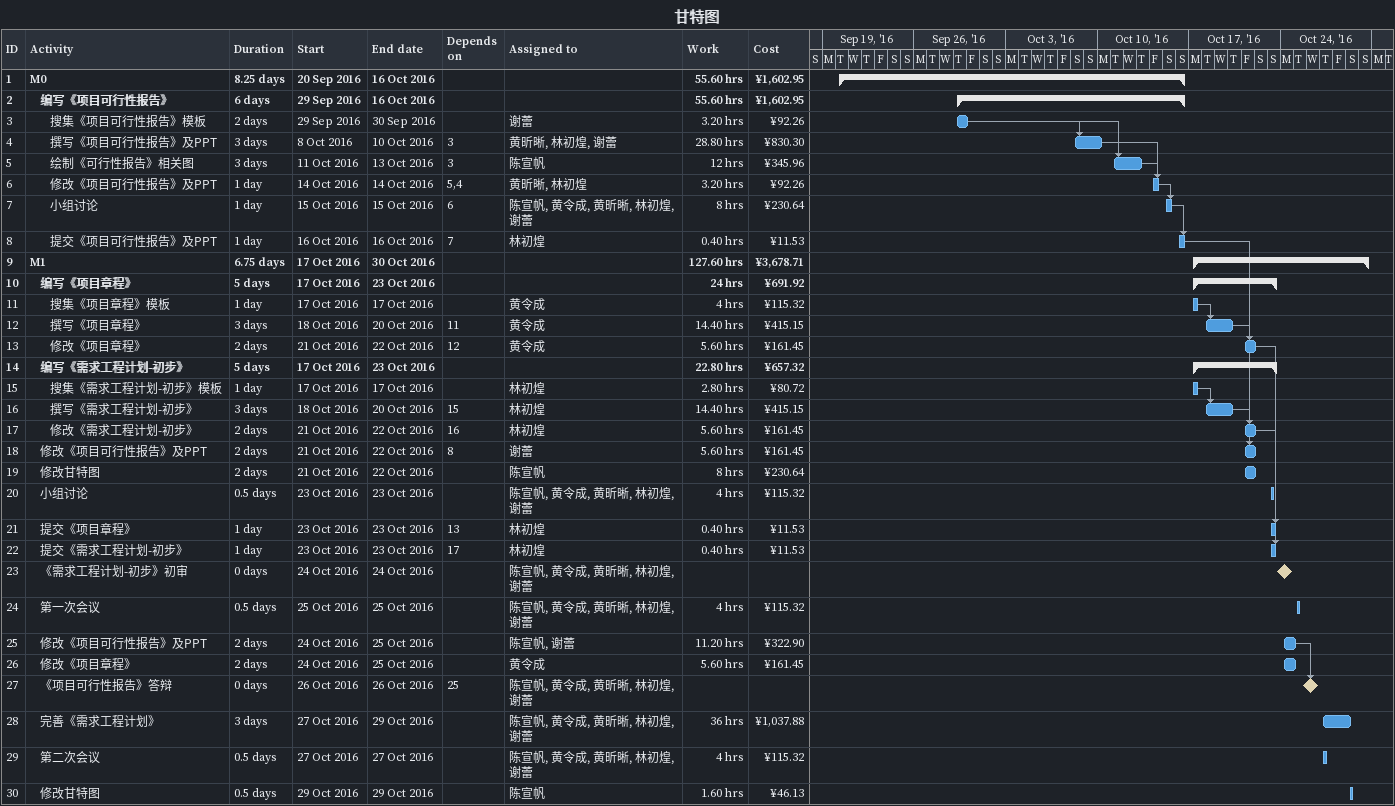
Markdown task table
甘特图

| ID | Level | Task | Duration | Start | Finish | Predecessors | Resources | Work (h) | Cost (¥) |
|---|---|---|---|---|---|---|---|---|---|
| 1 | 1 | **M0** | 8.25d | 2016-09-20 | 2016-10-16 |  |  | 55.60 | 1602.95 |
| 2 | 2 | **编写《项目可行性报告》** | 6d | 2016-09-29 | 2016-10-16 |  |  | 55.60 | 1602.95 |
| 3 | 3 | 搜集《项目可行性报告》模板 | 2d | 2016-09-29 | 2016-09-30 |  | 谢蕾 | 3.20 | 92.26 |
| 4 | 3 | 撰写《项目可行性报告》及PPT | 3d | 2016-10-08 | 2016-10-10 | 3 | 黄昕晰, 林初煌, 谢蕾 | 28.80 | 830.30 |
| 5 | 3 | 绘制《可行性报告》相关图 | 3d | 2016-10-11 | 2016-10-13 | 3 | 陈宣帆 | 12 | 345.96 |
| 6 | 3 | 修改《项目可行性报告》及PPT | 1d | 2016-10-14 | 2016-10-14 | 5, 4 | 黄昕晰, 林初煌 | 3.20 | 92.26 |
| 7 | 3 | 小组讨论 | 1d | 2016-10-15 | 2016-10-15 | 6 | 陈宣帆, 黄令成, 黄昕晰, 林初煌, 谢蕾 | 8 | 230.64 |
| 8 | 3 | 提交《项目可行性报告》及PPT | 1d | 2016-10-16 | 2016-10-16 | 7 | 林初煌 | 0.40 | 11.53 |
| 9 | 1 | **M1** | 6.75d | 2016-10-17 | 2016-10-30 |  |  | 127.60 | 3678.71 |
| 10 | 2 | **编写《项目章程》** | 5d | 2016-10-17 | 2016-10-23 |  |  | 24 | 691.92 |
| 11 | 3 | 搜集《项目章程》模板 | 1d | 2016-10-17 | 2016-10-17 |  | 黄令成 | 4 | 115.32 |
| 12 | 3 | 撰写《项目章程》 | 3d | 2016-10-18 | 2016-10-20 | 11 | 黄令成 | 14.40 | 415.15 |
| 13 | 3 | 修改《项目章程》 | 2d | 2016-10-21 | 2016-10-22 | 12 | 黄令成 | 5.60 | 161.45 |
| 14 | 2 | **编写《需求工程计划-初步》** | 5d | 2016-10-17 | 2016-10-23 |  |  | 22.80 | 657.32 |
| 15 | 3 | 搜集《需求工程计划-初步》模板 | 1d | 2016-10-17 | 2016-10-17 |  | 林初煌 | 2.80 | 80.72 |
| 16 | 3 | 撰写《需求工程计划-初步》 | 3d | 2016-10-18 | 2016-10-20 | 15 | 林初煌 | 14.40 | 415.15 |
| 17 | 3 | 修改《需求工程计划-初步》 | 2d | 2016-10-21 | 2016-10-22 | 16 | 林初煌 | 5.60 | 161.45 |
| 18 | 2 | 修改《项目可行性报告》及PPT | 2d | 2016-10-21 | 2016-10-22 | 8 | 谢蕾 | 5.60 | 161.45 |
| 19 | 2 | 修改甘特图 | 2d | 2016-10-21 | 2016-10-22 |  | 陈宣帆 | 8 | 230.64 |
| 20 | 2 | 小组讨论 | 0.5d | 2016-10-23 | 2016-10-23 |  | 陈宣帆, 黄令成, 黄昕晰, 林初煌, 谢蕾 | 4 | 115.32 |
| 21 | 2 | 提交《项目章程》 | 1d | 2016-10-23 | 2016-10-23 | 13 | 林初煌 | 0.40 | 11.53 |
| 22 | 2 | 提交《需求工程计划-初步》 | 1d | 2016-10-23 | 2016-10-23 | 17 | 林初煌 | 0.40 | 11.53 |
| 23 | 2 | 《需求工程计划-初步》初审 | 0d | 2016-10-24 | 2016-10-24 |  | 陈宣帆, 黄令成, 黄昕晰, 林初煌, 谢蕾 |  |  |
| 24 | 2 | 第一次会议 | 0.5d | 2016-10-25 | 2016-10-25 |  | 陈宣帆, 黄令成, 黄昕晰, 林初煌, 谢蕾 | 4 | 115.32 |
| 25 | 2 | 修改《项目可行性报告》及PPT | 2d | 2016-10-24 | 2016-10-25 |  | 陈宣帆, 谢蕾 | 11.20 | 322.90 |
| 26 | 2 | 修改《项目章程》 | 2d | 2016-10-24 | 2016-10-25 |  | 黄令成 | 5.60 | 161.45 |
| 27 | 2 | 《项目可行性报告》答辩 | 0d | 2016-10-26 | 2016-10-26 | 25 | 陈宣帆, 黄令成, 黄昕晰, 林初煌, 谢蕾 |  |  |
| 28 | 2 | 完善《需求工程计划》 | 3d | 2016-10-27 | 2016-10-29 |  | 陈宣帆, 黄令成, 黄昕晰, 林初煌, 谢蕾 | 36 | 1037.88 |
| 29 | 2 | 第二次会议 | 0.5d | 2016-10-27 | 2016-10-27 |  | 陈宣帆, 黄令成, 黄昕晰, 林初煌, 谢蕾 | 4 | 115.32 |
| 30 | 2 | 修改甘特图 | 0.5d | 2016-10-29 | 2016-10-29 |  | 陈宣帆 | 1.60 | 46.13 |
